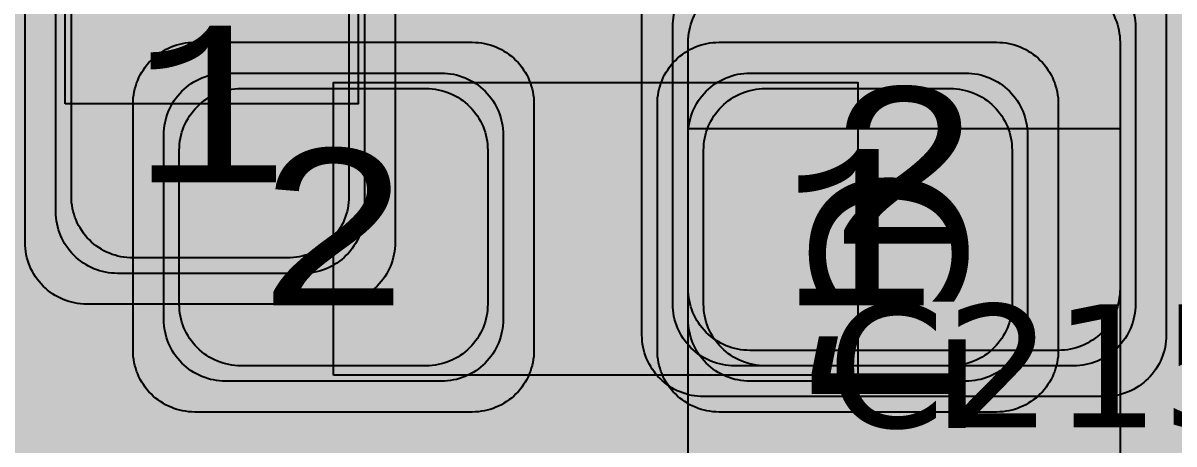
# Model space of a CAD drawing. Extents: x -28 to 199, y -61 to 255.
# Drawn here: x 131.893 to 135.625, y 89.296 to 90.663 of the extents above; entities that cross this region are included whole.
import ezdxf
from ezdxf.enums import TextEntityAlignment as Align

# ---------------------------------------------------------------- set-up
doc = ezdxf.new("R2010")
doc.units = 0
doc.header["$MEASUREMENT"] = 0
for name, color, linetype in [('ASSEMBLY_OUTLINES_BTM', 191, 'CONTINUOUS'), ('ASSEMBLY_OUTLINES_TOP', 102, 'CONTINUOUS'), ('ASSEMBLY_PART_NUMBERS_BTM', 191, 'CONTINUOUS'), ('ASSEMBLY_PART_NUMBERS_TOP', 102, 'CONTINUOUS'), ('ASSEMBLY_REF_DES_BTM', 191, 'CONTINUOUS'), ('ASSEMBLY_REF_DES_TOP', 102, 'CONTINUOUS'), ('DRILL_DRAWING', 21, 'CONTINUOUS'), ('GENERATED_SILKSCREEN_BTM', 255, 'CONTINUOUS'), ('GENERATED_SILKSCREEN_TOP', 140, 'CONTINUOUS'), ('PART_PADS_SMD_BTM', 10, 'CONTINUOUS'), ('PART_PADS_SMD_TOP', 150, 'CONTINUOUS'), ('PIN_NUMBERS_BTM', 8, 'CONTINUOUS'), ('PIN_NUMBERS_TOP', 8, 'CONTINUOUS'), ('PLACEMENT_OUTLINES_BTM', 222, 'CONTINUOUS'), ('PLACEMENT_OUTLINES_TOP', 130, 'CONTINUOUS'), ('PLANE_SHAPES_LAYER_2', 230, 'CONTINUOUS'), ('PLANE_SHAPES_LAYER_3', 81, 'CONTINUOUS'), ('SILKSCREEN_OUTLINES_BTM', 211, 'CONTINUOUS'), ('SILKSCREEN_OUTLINES_TOP', 150, 'CONTINUOUS'), ('SOLDERMASK_PADS_BTM', 12, 'CONTINUOUS'), ('SOLDERMASK_PADS_TOP', 180, 'CONTINUOUS'), ('SOLDERPASTE_PADS_BTM', 12, 'CONTINUOUS'), ('SOLDERPASTE_PADS_TOP', 180, 'CONTINUOUS'), ('TRACES_LAYER_BOTTOM', 10, 'CONTINUOUS'), ('TRACES_LAYER_TOP', 150, 'CONTINUOUS')]:
    doc.layers.add(name, color=color, linetype=linetype)
doc.styles.add('COURIER_NEW', font='COUR.TTF')
doc.styles.add('VERDANA', font='verdana.TTF')
doc.styles.add('VERIBEST_GERBER_0', font='txt')

msp = doc.modelspace()

# ---------------------------------------------------------------- hatches: boundary and pattern name
at = {"layer": 'PLANE_SHAPES_LAYER_2'}
h = msp.add_hatch(color=256, dxfattribs=at)
h.paths.add_polyline_path([(169.5, 129.25), (149.5, 129.25), (142.25, 122), (142.25, 90.5), (147.5, 90.5), (147.5, 80), (154, 80), (154, 69.25), (131.75, 69.25), (131.75, 73.25), (121.25, 73.25), (121.25, 81), (110.5, 81), (110.5, 125.75), (106.5, 125.75), (106.5, 128.75), (93.5, 128.75), (93.5, 120.25), (91.75, 120.25), (91.75, 121.5), (80, 121.5), (80, 118.25), (73.25, 118.25), (73.25, 124.5), (67.5, 124.5), (67.5, 128), (57.75, 128), (57.75, 120.25), (55.25, 120.25), (55.25, 121.5), (47.5, 121.5), (47.5, 119), (35, 119), (35, 134.75), (32.75, 134.75), (32.75, 159.75), (29.25, 159.75), (29.25, 175.25), (22.5, 175.25), (22.5, 195.25), (17.25, 195.25), (17.25, 198), (22.5, 198), (22.5, 216.5), (40.25, 216.5), (40.25, 235.5), (54.5, 235.5), (54.5, 254), (87.25, 254), (87.25, 236.25), (86.25, 236.25), (86.25, 228.75), (81, 228.75), (81, 218.75), (95.25, 218.75), (95.25, 194.5), (87, 194.5), (87, 172), (131.1, 172), (131.1, 208.75), (115.5, 208.75), (115.5, 213.75), (106.75, 213.75), (106.75, 218.75), (110.25, 222.25), (110.25, 226.25), (142.5, 226.25), (142.5, 221.5), (160.5, 221.5), (160.5, 240.75), (169.5, 240.75)])
h.paths.add_polyline_path([(35.5, 149.5), (41.75, 149.5), (41.75, 152), (39.25, 152), (39.25, 154), (37.75, 154), (37.75, 152), (35.5, 152)], flags=16)
h.paths.add_polyline_path([(37.5, 125.75), (37.5, 128.75), (42.75, 128.75), (42.75, 125.75)], flags=16)
h.paths.add_polyline_path([(52, 127.75), (52, 130.75), (54.25, 130.75), (54.25, 127.75)], flags=16)
h.paths.add_polyline_path([(50.75, 219.5), (50.75, 226.5), (71.75, 226.5), (71.75, 219.5)], flags=16)
h.paths.add_polyline_path([(66.5, 150.75), (66.5, 177.5), (72.25, 177.5), (72.25, 150.75)], flags=16)
h.paths.add_polyline_path([(47.25, 185.25), (73, 185.25), (73, 188.25), (70.25, 188.25), (70.25, 191), (47.25, 191)], flags=16)
h.paths.add_polyline_path([(84.5, 208), (84.5, 212.75), (85, 212.75), (85, 208)], flags=16)
h.paths.add_polyline_path([(61.5, 137.25), (87.75, 137.25), (87.75, 140.5), (84.75, 140.5), (84.75, 143), (61.5, 143)], flags=16)
h.paths.add_polyline_path([(88.75, 127), (88.75, 130), (91, 130), (91, 127)], flags=16)
h.paths.add_polyline_path([(85.5, 130.25), (85.5, 132.5), (91, 132.5), (91, 130.25)], flags=16)
h.paths.add_polyline_path([(108.75, 142.25), (135.75, 142.25), (135.75, 145.75), (132.25, 145.75), (132.25, 149), (108.75, 149)], flags=16)
h.paths.add_polyline_path([(114.25, 126.75), (140.75, 126.75), (140.75, 129.75), (137.25, 129.75), (137.25, 133), (114.25, 133)], flags=16)
h.paths.add_polyline_path([(155.25, 180.25), (166.25, 180.25), (166.25, 186.25), (152.25, 186.25), (152.25, 183), (155.25, 183)], flags=16)
at = {"layer": 'PLANE_SHAPES_LAYER_3'}
h = msp.add_hatch(color=256, dxfattribs=at)
h.paths.add_polyline_path([(169.5, 129.25), (149.5, 129.25), (142.25, 122), (142.25, 90.5), (147.5, 90.5), (147.5, 80), (154, 80), (154, 69.25), (131.75, 69.25), (131.75, 73.25), (121.25, 73.25), (121.25, 81), (110.5, 81), (110.5, 125.75), (106.5, 125.75), (106.5, 128.75), (93.5, 128.75), (93.5, 120.25), (91.75, 120.25), (91.75, 121.5), (80, 121.5), (80, 118.25), (73.25, 118.25), (73.25, 124.5), (67.5, 124.5), (67.5, 127.75), (58.25, 127.75), (58.25, 130.25), (88.75, 130.25), (88.75, 127), (91, 127), (91, 132.5), (55, 132.5), (55, 131.25), (52, 131.25), (52, 127.75), (55, 127.75), (55, 127.25), (57.75, 127.25), (57.75, 120.25), (55.25, 120.25), (55.25, 121.5), (47.5, 121.5), (47.5, 119), (35, 119), (35, 134.75), (32.75, 134.75), (32.75, 159.75), (29.25, 159.75), (29.25, 175.25), (22.5, 175.25), (22.5, 195.25), (17.25, 195.25), (17.25, 198), (22.5, 198), (22.5, 216.5), (40.25, 216.5), (40.25, 235.5), (54.5, 235.5), (54.5, 254), (87.25, 254), (87.25, 236.25), (86.25, 236.25), (86.25, 228.75), (81, 228.75), (81, 218.75), (95.25, 218.75), (95.25, 194.5), (87, 194.5), (87, 172), (131.1, 172), (131.1, 208.75), (115.5, 208.75), (115.5, 213.75), (106.75, 213.75), (106.75, 218.75), (110.25, 222.25), (110.25, 226.25), (142.5, 226.25), (142.5, 221.5), (160.5, 221.5), (160.5, 240.75), (169.5, 240.75)])
h.paths.add_polyline_path([(35.5, 149.5), (41.75, 149.5), (41.75, 152), (39.25, 152), (39.25, 154), (37.75, 154), (37.75, 152), (35.5, 152)], flags=16)
h.paths.add_polyline_path([(37.5, 125.75), (37.5, 128.75), (42.75, 128.75), (42.75, 125.75)], flags=16)
h.paths.add_polyline_path([(50.75, 219.5), (50.75, 226.5), (71.75, 226.5), (71.75, 219.5)], flags=16)
h.paths.add_polyline_path([(66.5, 150.75), (66.5, 177.5), (72.25, 177.5), (72.25, 150.75)], flags=16)
h.paths.add_polyline_path([(47.25, 185.25), (73, 185.25), (73, 188.25), (70.25, 188.25), (70.25, 191), (47.25, 191)], flags=16)
h.paths.add_polyline_path([(84.5, 208), (84.5, 212.75), (85, 212.75), (85, 208)], flags=16)
h.paths.add_polyline_path([(61.5, 137.25), (87.75, 137.25), (87.75, 140.5), (84.75, 140.5), (84.75, 143), (61.5, 143)], flags=16)
h.paths.add_polyline_path([(108.75, 142.25), (135.75, 142.25), (135.75, 145.75), (132.25, 145.75), (132.25, 149), (108.75, 149)], flags=16)
h.paths.add_polyline_path([(114.25, 126.75), (140.75, 126.75), (140.75, 129.75), (137.25, 129.75), (137.25, 133), (114.25, 133)], flags=16)
h.paths.add_polyline_path([(155.25, 180.25), (166.25, 180.25), (166.25, 186.25), (152.25, 186.25), (152.25, 183), (155.25, 183)], flags=16)

# ---------------------------------------------------------------- linework, layer by layer
at = {"layer": 'ASSEMBLY_OUTLINES_BTM'}
for points in [[(132.03, 90.4), (132.03, 92.1), (132.98, 92.1), (132.98, 90.4)], [(134.05, 88.17), (134.05, 90.32), (135.45, 90.32), (135.45, 88.17)]]:
    msp.add_lwpolyline(points, close=True, dxfattribs=at)
at = {"layer": 'ASSEMBLY_OUTLINES_TOP'}
msp.add_lwpolyline([(132.9, 89.52), (132.9, 90.47), (134.6, 90.47), (134.6, 89.52)], close=True, dxfattribs=at)
at = {"layer": 'GENERATED_SILKSCREEN_BTM', "const_width": 0.15}
for points in [[(134.050005, 88.980492, 1.10969e-05), (134.049995, 88.980485), (134.049995, 89.519515, 1.10969e-05), (134.050005, 89.519508), (134.050005, 88.980492)], [(135.450005, 88.980485, 1.10969e-05), (135.449995, 88.980492), (135.449995, 89.519508, 1.10969e-05), (135.450005, 89.519515), (135.450005, 88.980485)]]:
    msp.add_lwpolyline(points, format="xyb", dxfattribs=at)
at = {"layer": 'GENERATED_SILKSCREEN_TOP', "const_width": 0.15}
for points in [[(134.033844, 90.470005, 1.1642e-05), (134.033836, 90.469995), (133.466164, 90.469995, 1.1642e-05), (133.466156, 90.470005), (134.033844, 90.470005)], [(134.042098, 89.519995), (133.457902, 89.519995, 1.22306e-05), (133.457911, 89.520005), (134.042089, 89.520005, 1.22306e-05), (134.042098, 89.519995)]]:
    msp.add_lwpolyline(points, format="xyb", dxfattribs=at)
at = {"layer": 'PART_PADS_SMD_BTM'}
for points in [[(132.2, 89.85, -0.4142135624), (132, 90.05), (132, 90.75, -0.4142135624), (132.2, 90.95), (132.8, 90.95, -0.4142135624), (133, 90.75), (133, 90.05, -0.4142135624), (132.8, 89.85)], [(134, 90.65, -0.4142135624), (134.2, 90.85), (135.3, 90.85, -0.4142135624), (135.5, 90.65), (135.5, 89.75, -0.4142135624), (135.3, 89.55), (134.2, 89.55, -0.4142135624), (134, 89.75)]]:
    msp.add_lwpolyline(points, format="xyb", close=True, dxfattribs=at)
at = {"layer": 'PART_PADS_SMD_TOP'}
for points in [[(133.45, 89.7, -0.4142135624), (133.25, 89.5), (132.55, 89.5, -0.4142135624), (132.35, 89.7), (132.35, 90.3, -0.4142135624), (132.55, 90.5), (133.25, 90.5, -0.4142135624), (133.45, 90.3)], [(135.15, 89.7, -0.4142135624), (134.95, 89.5), (134.25, 89.5, -0.4142135624), (134.05, 89.7), (134.05, 90.3, -0.4142135624), (134.25, 90.5), (134.95, 90.5, -0.4142135624), (135.15, 90.3)]]:
    msp.add_lwpolyline(points, format="xyb", close=True, dxfattribs=at)
at = {"layer": 'PLACEMENT_OUTLINES_BTM'}
for points in [[(132.03, 90.4), (132.03, 92.1), (132.98, 92.1), (132.98, 90.4)], [(134.05, 88.17), (134.05, 90.32), (135.45, 90.32), (135.45, 88.17)]]:
    msp.add_lwpolyline(points, close=True, dxfattribs=at)
at = {"layer": 'PLACEMENT_OUTLINES_TOP'}
msp.add_lwpolyline([(132.9, 89.52), (132.9, 90.47), (134.6, 90.47), (134.6, 89.52)], close=True, dxfattribs=at)
at = {"layer": 'SILKSCREEN_OUTLINES_BTM'}
for points in [[(132.03, 90.4), (132.03, 92.1), (132.98, 92.1), (132.98, 90.4)], [(134.05, 88.17), (134.05, 90.32), (135.45, 90.32), (135.45, 88.17)]]:
    msp.add_lwpolyline(points, close=True, dxfattribs=at)
at = {"layer": 'SILKSCREEN_OUTLINES_TOP'}
msp.add_lwpolyline([(132.9, 89.52), (132.9, 90.47), (134.6, 90.47), (134.6, 89.52)], close=True, dxfattribs=at)
at = {"layer": 'SOLDERMASK_PADS_BTM'}
for points in [[(132.1, 89.75, -0.4142135624), (131.9, 89.95), (131.9, 90.85, -0.4142135624), (132.1, 91.05), (132.9, 91.05, -0.4142135624), (133.1, 90.85), (133.1, 89.95, -0.4142135624), (132.9, 89.75)], [(133.9, 90.75, -0.4142135624), (134.1, 90.95), (135.4, 90.95, -0.4142135624), (135.6, 90.75), (135.6, 89.65, -0.4142135624), (135.4, 89.45), (134.1, 89.45, -0.4142135624), (133.9, 89.65)]]:
    msp.add_lwpolyline(points, format="xyb", close=True, dxfattribs=at)
at = {"layer": 'SOLDERMASK_PADS_TOP'}
for points in [[(133.55, 89.6, -0.4142135624), (133.35, 89.4), (132.45, 89.4, -0.4142135624), (132.25, 89.6), (132.25, 90.4, -0.4142135624), (132.45, 90.6), (133.35, 90.6, -0.4142135624), (133.55, 90.4)], [(135.25, 89.6, -0.4142135624), (135.05, 89.4), (134.15, 89.4, -0.4142135624), (133.95, 89.6), (133.95, 90.4, -0.4142135624), (134.15, 90.6), (135.05, 90.6, -0.4142135624), (135.25, 90.4)]]:
    msp.add_lwpolyline(points, format="xyb", close=True, dxfattribs=at)
at = {"layer": 'SOLDERPASTE_PADS_BTM'}
for points in [[(132.25, 89.9, -0.4142135624), (132.05, 90.1), (132.05, 90.7, -0.4142135624), (132.25, 90.9), (132.75, 90.9, -0.4142135624), (132.95, 90.7), (132.95, 90.1, -0.4142135624), (132.75, 89.9)], [(134.05, 90.6, -0.4142135624), (134.25, 90.8), (135.25, 90.8, -0.4142135624), (135.45, 90.6), (135.45, 89.8, -0.4142135624), (135.25, 89.6), (134.25, 89.6, -0.4142135624), (134.05, 89.8)]]:
    msp.add_lwpolyline(points, format="xyb", close=True, dxfattribs=at)
at = {"layer": 'SOLDERPASTE_PADS_TOP'}
for points in [[(133.4, 89.75, -0.4142135624), (133.2, 89.55), (132.6, 89.55, -0.4142135624), (132.4, 89.75), (132.4, 90.25, -0.4142135624), (132.6, 90.45), (133.2, 90.45, -0.4142135624), (133.4, 90.25)], [(135.1, 89.75, -0.4142135624), (134.9, 89.55), (134.3, 89.55, -0.4142135624), (134.1, 89.75), (134.1, 90.25, -0.4142135624), (134.3, 90.45), (134.9, 90.45, -0.4142135624), (135.1, 90.25)]]:
    msp.add_lwpolyline(points, format="xyb", close=True, dxfattribs=at)
at = {"layer": 'TRACES_LAYER_BOTTOM'}
for points, const_width in [([(134.1, 91.7), (134.75, 91.05), (134.75, 90.2)], 0.35), ([(132.5, 90.4), (132.5, 88.6)], 0.35), ([(132.5, 90.4), (131.147487, 90.4), (130.9, 90.152513), (130.9, 89.55)], 0.254)]:
    msp.add_lwpolyline(points, dxfattribs=dict(at, const_width=const_width))
at = {"layer": 'TRACES_LAYER_TOP', "const_width": 0.35}
for points in [[(132.9, 90), (132.9, 88)], [(134.6, 88.15), (134.6, 90)]]:
    msp.add_lwpolyline(points, dxfattribs=at)

# ---------------------------------------------------------------- texts
at = {"layer": 'ASSEMBLY_PART_NUMBERS_BTM', "style": 'VERIBEST_GERBER_0', "text_generation_flag": 2}
for s, p in [('ERJ-3GEY0R00V', (132.54, 95.75)), ('ERJ-3EKF4701V', (129.96, 91.25))]:
    msp.add_text(s, height=2.032, rotation=90, dxfattribs=at).set_placement(p, align=Align.TOP_LEFT)
at = {"layer": 'ASSEMBLY_PART_NUMBERS_TOP', "style": 'VERIBEST_GERBER_0'}
for s, p in [('GRM1885C1H100JA01D', (133.75, 92.54)), ('MMZ1608A182B', (127, 91.71)), ('ERJ-3EKF10R0V', (133.25, 90.46)), ('ERJ-3EKF1022V', (130, 89.79))]:
    msp.add_text(s, height=2.032, dxfattribs=at).set_placement(p, align=Align.TOP_LEFT)
at = {"layer": 'ASSEMBLY_REF_DES_BTM', "style": 'VERDANA', "text_generation_flag": 2}
msp.add_text('C112', height=0.5, rotation=90, dxfattribs=at).set_placement((134.45, 90.2), align=Align.TOP_LEFT)
at = {"layer": 'ASSEMBLY_REF_DES_TOP', "style": 'VERDANA'}
msp.add_text('C215', height=0.4, dxfattribs=at).set_placement((134.5, 89.75), align=Align.TOP_LEFT)
at = {"layer": 'DRILL_DRAWING', "style": 'VERIBEST_GERBER_0'}
msp.add_text('A', height=2, dxfattribs=at).set_placement((136.1, 90.9), align=Align.MIDDLE_CENTER)
at = {"layer": 'PIN_NUMBERS_BTM', "style": 'COURIER_NEW'}
for s, p in [('1', (132.5, 90.4)), ('2', (134.75, 90.2)), ('2', (132.9, 90)), ('1', (134.6, 90))]:
    msp.add_text(s, height=0.508, dxfattribs=at).set_placement(p, align=Align.MIDDLE_CENTER)
at = {"layer": 'PIN_NUMBERS_TOP', "style": 'COURIER_NEW'}
for s, p in [('1', (132.5, 90.4)), ('2', (134.75, 90.2)), ('2', (132.9, 90)), ('1', (134.6, 90))]:
    msp.add_text(s, height=0.508, dxfattribs=at).set_placement(p, align=Align.MIDDLE_CENTER)

doc.saveas('drawing.dxf')
